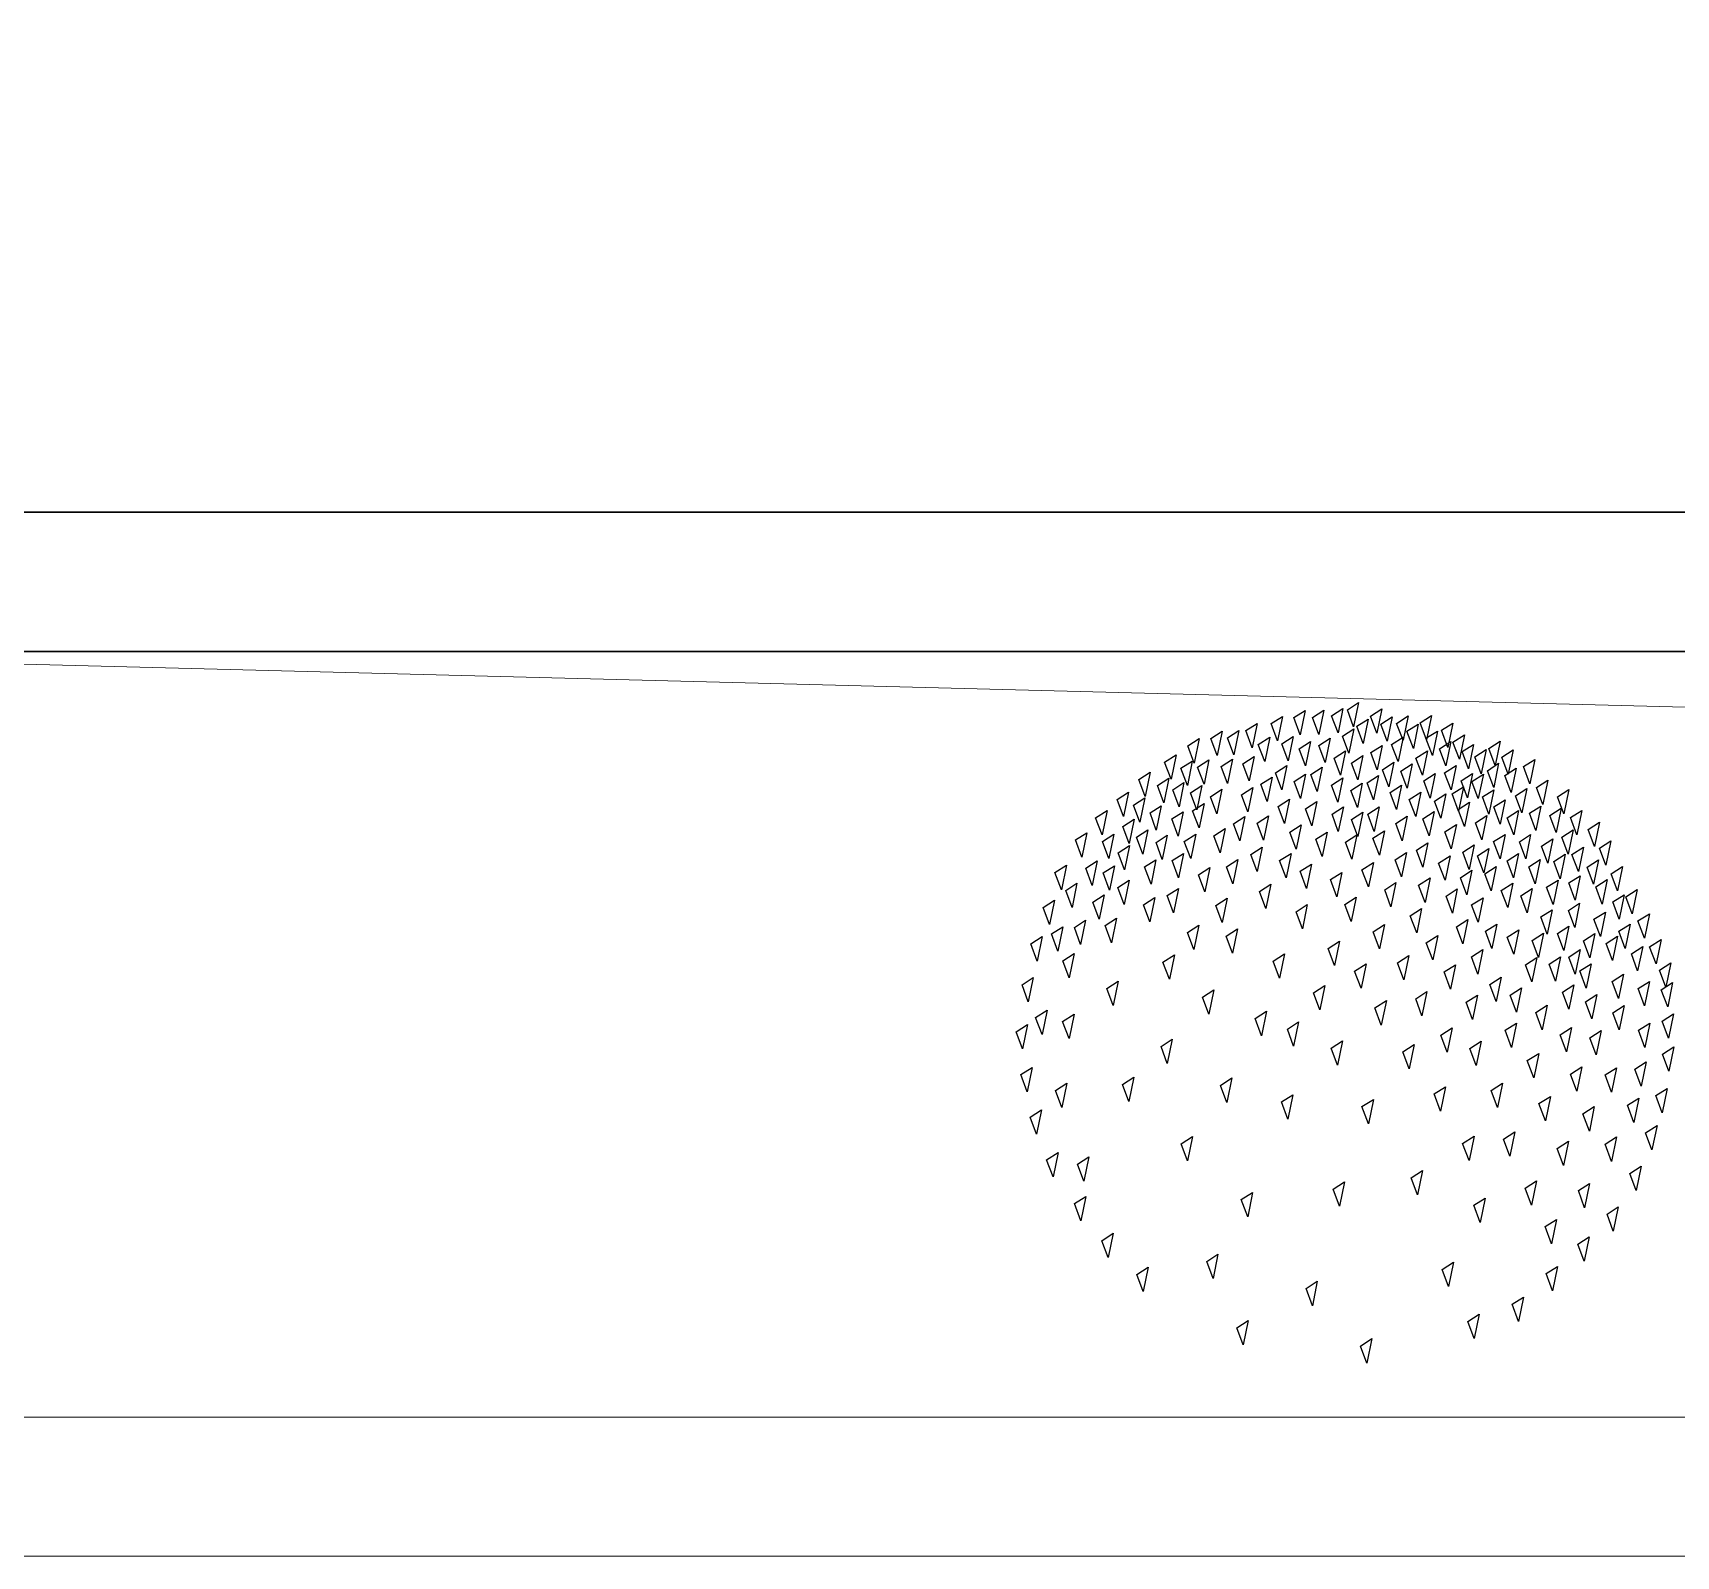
# Model space of a CAD drawing. Header units: inches. Extents: x -7543 to -822, y 102837 to 190349.
# Drawn here: x -837.16512 to -837.15331, y 102837.14409 to 102837.15503 of the extents above; entities that cross this region are included whole.
import ezdxf

# ---------------------------------------------------------------- set-up
doc = ezdxf.new("R2010")
doc.units = ezdxf.units.IN
doc.header["$MEASUREMENT"] = 0
doc.linetypes.add('DASHED2', pattern=[9.525, 6.35, -3.175])
for name, color, linetype, lineweight in [('ARSA', 7, 'Continuous', 30), ('BİTKİ', 96, 'Continuous', 25), ('ÇEKME MESAFESİ', 7, 'Continuous', 20)]:
    doc.layers.add(name, color=color, linetype=linetype, lineweight=lineweight)
doc.layers.add('BALKON', color=7, linetype='Continuous', lineweight=20, true_color=0xffaaa9)

msp = doc.modelspace()

# ---------------------------------------------------------------- linework, layer by layer
at = {"layer": 'ARSA', "color": 40}
for p, q in [((-837.183996, 102837.151588), (-837.134602, 102837.151588)), ((-837.183996, 102837.150588), (-837.135602, 102837.150588))]:
    msp.add_line(p, q, dxfattribs=at)
at = {"layer": 'BALKON'}
for p, q in [((-837.185746, 102837.145087), (-837.147621, 102837.145087)), ((-837.185746, 102837.144087), (-837.147621, 102837.144087))]:
    msp.add_line(p, q, dxfattribs=at)
at = {"layer": 'BİTKİ'}
for p, q in [((-837.156055, 102837.150112), (-837.155974, 102837.150164)), ((-837.155974, 102837.150164), (-837.15601, 102837.149989)), ((-837.155921, 102837.150112), (-837.155839, 102837.150165)), ((-837.155839, 102837.150165), (-837.155875, 102837.14999)), ((-837.155783, 102837.150124), (-837.155702, 102837.150177)), ((-837.155702, 102837.150177), (-837.155737, 102837.150002)), ((-837.155625, 102837.150046), (-837.15567, 102837.150168)), ((-837.155589, 102837.150221), (-837.155625, 102837.150046)), ((-837.155504, 102837.150123), (-837.155422, 102837.150175)), ((-837.155422, 102837.150175), (-837.155458, 102837.15)), ((-837.1564, 102837.150019), (-837.156319, 102837.150071)), ((-837.156319, 102837.150071), (-837.156354, 102837.149896)), ((-837.156218, 102837.150069), (-837.156137, 102837.150121)), ((-837.156173, 102837.149946), (-837.156218, 102837.150069)), ((-837.156137, 102837.150121), (-837.156173, 102837.149946)), ((-837.15601, 102837.149989), (-837.156055, 102837.150112)), ((-837.155875, 102837.14999), (-837.155921, 102837.150112)), ((-837.155737, 102837.150002), (-837.155783, 102837.150124)), ((-837.155602, 102837.15005), (-837.15552, 102837.150102)), ((-837.155556, 102837.149927), (-837.155602, 102837.15005)), ((-837.15552, 102837.150102), (-837.155556, 102837.149927)), ((-837.155458, 102837.15), (-837.155504, 102837.150123)), ((-837.15543, 102837.150065), (-837.155348, 102837.150118)), ((-837.155384, 102837.149943), (-837.15543, 102837.150065)), ((-837.155348, 102837.150118), (-837.155384, 102837.149943)), ((-837.155316, 102837.150071), (-837.155234, 102837.150124)), ((-837.15527, 102837.149949), (-837.155316, 102837.150071)), ((-837.155234, 102837.150124), (-837.15527, 102837.149949)), ((-837.155242, 102837.150014), (-837.155161, 102837.150066)), ((-837.155161, 102837.150066), (-837.155196, 102837.149891)), ((-837.155147, 102837.150075), (-837.155065, 102837.150127)), ((-837.155101, 102837.149952), (-837.155147, 102837.150075)), ((-837.155065, 102837.150127), (-837.155101, 102837.149952)), ((-837.154994, 102837.150021), (-837.154912, 102837.150073)), ((-837.154912, 102837.150073), (-837.154948, 102837.149898)), ((-837.156817, 102837.149909), (-837.156735, 102837.149961)), ((-837.156735, 102837.149961), (-837.156771, 102837.149786)), ((-837.156651, 102837.149963), (-837.156569, 102837.150015)), ((-837.156605, 102837.14984), (-837.156651, 102837.149963)), ((-837.156569, 102837.150015), (-837.156605, 102837.14984)), ((-837.156532, 102837.149968), (-837.15645, 102837.15002)), ((-837.156486, 102837.149845), (-837.156532, 102837.149968)), ((-837.15645, 102837.15002), (-837.156486, 102837.149845)), ((-837.156354, 102837.149896), (-837.1564, 102837.150019)), ((-837.15631, 102837.14992), (-837.156228, 102837.149972)), ((-837.156228, 102837.149972), (-837.156264, 102837.149797)), ((-837.156141, 102837.149923), (-837.156059, 102837.149976)), ((-837.156095, 102837.149801), (-837.156141, 102837.149923)), ((-837.156059, 102837.149976), (-837.156095, 102837.149801)), ((-837.156016, 102837.149889), (-837.155934, 102837.149941)), ((-837.155934, 102837.149941), (-837.15597, 102837.149766)), ((-837.155875, 102837.149913), (-837.155793, 102837.149965)), ((-837.155793, 102837.149965), (-837.155829, 102837.14979)), ((-837.155705, 102837.149979), (-837.155624, 102837.150031)), ((-837.15566, 102837.149856), (-837.155705, 102837.149979)), ((-837.155624, 102837.150031), (-837.15566, 102837.149856)), ((-837.155352, 102837.149919), (-837.15527, 102837.149972)), ((-837.15527, 102837.149972), (-837.155306, 102837.149797)), ((-837.155196, 102837.149891), (-837.155242, 102837.150014)), ((-837.155105, 102837.149964), (-837.155023, 102837.150016)), ((-837.155059, 102837.149841), (-837.155105, 102837.149964)), ((-837.155023, 102837.150016), (-837.155059, 102837.149841)), ((-837.155008, 102837.149888), (-837.154926, 102837.14994)), ((-837.154948, 102837.149898), (-837.154994, 102837.150021)), ((-837.154926, 102837.14994), (-837.154962, 102837.149765)), ((-837.154911, 102837.149936), (-837.154829, 102837.149988)), ((-837.154865, 102837.149813), (-837.154911, 102837.149936)), ((-837.154829, 102837.149988), (-837.154865, 102837.149813)), ((-837.154845, 102837.149868), (-837.154764, 102837.14992)), ((-837.154764, 102837.14992), (-837.154799, 102837.149745)), ((-837.154654, 102837.149891), (-837.154573, 102837.149943)), ((-837.154573, 102837.149943), (-837.154608, 102837.149768)), ((-837.156983, 102837.149792), (-837.156901, 102837.149845)), ((-837.156901, 102837.149845), (-837.156937, 102837.14967)), ((-837.156771, 102837.149786), (-837.156817, 102837.149909)), ((-837.156746, 102837.149757), (-837.156665, 102837.149809)), ((-837.156665, 102837.149809), (-837.1567, 102837.149634)), ((-837.156577, 102837.14976), (-837.156496, 102837.149813)), ((-837.156496, 102837.149813), (-837.156531, 102837.149638)), ((-837.156421, 102837.14978), (-837.156339, 102837.149832)), ((-837.156339, 102837.149832), (-837.156375, 102837.149657)), ((-837.156264, 102837.149797), (-837.15631, 102837.14992)), ((-837.15597, 102837.149766), (-837.156016, 102837.149889)), ((-837.155829, 102837.14979), (-837.155875, 102837.149913)), ((-837.155765, 102837.149821), (-837.155684, 102837.149873)), ((-837.15572, 102837.149698), (-837.155765, 102837.149821)), ((-837.155684, 102837.149873), (-837.15572, 102837.149698)), ((-837.155502, 102837.149861), (-837.155421, 102837.149913)), ((-837.155421, 102837.149913), (-837.155457, 102837.149738)), ((-837.155306, 102837.149797), (-837.155352, 102837.149919)), ((-837.154962, 102837.149765), (-837.155008, 102837.149888)), ((-837.154799, 102837.149745), (-837.154845, 102837.149868)), ((-837.154709, 102837.149708), (-837.154754, 102837.149831)), ((-837.154673, 102837.149883), (-837.154709, 102837.149708)), ((-837.154608, 102837.149768), (-837.154654, 102837.149891)), ((-837.154559, 102837.149827), (-837.154478, 102837.14988)), ((-837.154514, 102837.149705), (-837.154559, 102837.149827)), ((-837.154478, 102837.14988), (-837.154514, 102837.149705)), ((-837.154404, 102837.14976), (-837.154323, 102837.149812)), ((-837.154323, 102837.149812), (-837.154359, 102837.149637)), ((-837.157168, 102837.149668), (-837.157086, 102837.149721)), ((-837.157086, 102837.149721), (-837.157122, 102837.149546)), ((-837.156937, 102837.14967), (-837.156983, 102837.149792)), ((-837.156866, 102837.149748), (-837.156785, 102837.1498)), ((-837.15682, 102837.149625), (-837.156866, 102837.149748)), ((-837.156785, 102837.1498), (-837.15682, 102837.149625)), ((-837.1567, 102837.149634), (-837.156746, 102837.149757)), ((-837.156531, 102837.149638), (-837.156577, 102837.14976)), ((-837.156375, 102837.149657), (-837.156421, 102837.14978)), ((-837.156293, 102837.149633), (-837.156211, 102837.149685)), ((-837.156186, 102837.149716), (-837.156105, 102837.149768)), ((-837.156052, 102837.149654), (-837.15597, 102837.149706)), ((-837.155932, 102837.149704), (-837.15585, 102837.149757)), ((-837.155241, 102837.149605), (-837.155287, 102837.149727)), ((-837.154971, 102837.149716), (-837.154889, 102837.149768)), ((-837.154889, 102837.149768), (-837.154925, 102837.149593)), ((-837.154771, 102837.149711), (-837.154806, 102837.149536)), ((-837.154775, 102837.149654), (-837.154693, 102837.149706)), ((-837.154693, 102837.149706), (-837.154729, 102837.149531)), ((-837.154664, 102837.149731), (-837.154583, 102837.149784)), ((-837.154618, 102837.149609), (-837.154664, 102837.149731)), ((-837.154583, 102837.149784), (-837.154618, 102837.149609)), ((-837.154539, 102837.149697), (-837.154457, 102837.14975)), ((-837.154493, 102837.149575), (-837.154539, 102837.149697)), ((-837.154457, 102837.14975), (-837.154493, 102837.149575)), ((-837.154359, 102837.149637), (-837.154404, 102837.14976)), ((-837.157325, 102837.149525), (-837.157243, 102837.149577)), ((-837.157243, 102837.149577), (-837.157279, 102837.149402)), ((-837.157122, 102837.149546), (-837.157168, 102837.149668)), ((-837.157035, 102837.149624), (-837.156953, 102837.149676)), ((-837.156989, 102837.149501), (-837.157035, 102837.149624)), ((-837.156953, 102837.149676), (-837.156989, 102837.149501)), ((-837.156925, 102837.149594), (-837.156844, 102837.149646)), ((-837.156844, 102837.149646), (-837.156879, 102837.149471)), ((-837.156797, 102837.149571), (-837.156715, 102837.149624)), ((-837.156715, 102837.149624), (-837.156751, 102837.149449)), ((-837.156653, 102837.149544), (-837.156571, 102837.149597)), ((-837.156571, 102837.149597), (-837.156607, 102837.149422)), ((-837.156431, 102837.149558), (-837.156349, 102837.149611)), ((-837.155785, 102837.149627), (-837.155703, 102837.149679)), ((-837.155739, 102837.149504), (-837.155785, 102837.149627)), ((-837.155644, 102837.149588), (-837.155563, 102837.149641)), ((-837.154836, 102837.149616), (-837.154871, 102837.149441)), ((-837.154729, 102837.149531), (-837.154775, 102837.149654)), ((-837.154699, 102837.149542), (-837.154618, 102837.149594)), ((-837.154618, 102837.149594), (-837.154653, 102837.149419)), ((-837.154461, 102837.149551), (-837.15438, 102837.149604)), ((-837.15438, 102837.149604), (-837.154416, 102837.149429)), ((-837.154311, 102837.14961), (-837.154229, 102837.149662)), ((-837.154265, 102837.149487), (-837.154311, 102837.14961)), ((-837.154229, 102837.149662), (-837.154265, 102837.149487)), ((-837.154161, 102837.149544), (-837.154079, 102837.149596)), ((-837.154079, 102837.149596), (-837.154115, 102837.149421)), ((-837.157279, 102837.149402), (-837.157325, 102837.149525)), ((-837.157207, 102837.149484), (-837.157126, 102837.149537)), ((-837.157161, 102837.149361), (-837.157207, 102837.149484)), ((-837.157126, 102837.149537), (-837.157161, 102837.149361)), ((-837.157088, 102837.149427), (-837.157007, 102837.149479)), ((-837.157007, 102837.149479), (-837.157043, 102837.149304)), ((-837.156385, 102837.149436), (-837.156431, 102837.149558)), ((-837.155889, 102837.14951), (-837.155925, 102837.149335)), ((-837.155441, 102837.149471), (-837.155477, 102837.149295)), ((-837.155179, 102837.149401), (-837.155225, 102837.149524)), ((-837.154653, 102837.149419), (-837.154699, 102837.149542)), ((-837.154618, 102837.14947), (-837.154536, 102837.149522)), ((-837.154572, 102837.149347), (-837.154618, 102837.14947)), ((-837.154536, 102837.149522), (-837.154572, 102837.149347)), ((-837.154416, 102837.149429), (-837.154461, 102837.149551)), ((-837.154361, 102837.149425), (-837.15428, 102837.149477)), ((-837.15428, 102837.149477), (-837.154316, 102837.149302)), ((-837.154214, 102837.149409), (-837.154133, 102837.149462)), ((-837.154133, 102837.149462), (-837.154169, 102837.149287)), ((-837.154115, 102837.149421), (-837.154161, 102837.149544)), ((-837.157479, 102837.149392), (-837.157397, 102837.149445)), ((-837.157433, 102837.14927), (-837.157479, 102837.149392)), ((-837.157397, 102837.149445), (-837.157433, 102837.14927)), ((-837.157283, 102837.14933), (-837.157201, 102837.149383)), ((-837.157237, 102837.149208), (-837.157283, 102837.14933)), ((-837.157201, 102837.149383), (-837.157237, 102837.149208)), ((-837.157043, 102837.149304), (-837.157088, 102837.149427)), ((-837.156442, 102837.149227), (-837.156488, 102837.14935)), ((-837.156003, 102837.149342), (-837.156039, 102837.149167)), ((-837.154969, 102837.149292), (-837.154887, 102837.149344)), ((-837.154887, 102837.149344), (-837.154923, 102837.149169)), ((-837.15475, 102837.149356), (-837.154668, 102837.149409)), ((-837.154704, 102837.149234), (-837.15475, 102837.149356)), ((-837.154668, 102837.149409), (-837.154704, 102837.149234)), ((-837.154521, 102837.149393), (-837.15444, 102837.149446)), ((-837.154475, 102837.149271), (-837.154521, 102837.149393)), ((-837.15444, 102837.149446), (-837.154475, 102837.149271)), ((-837.154316, 102837.149302), (-837.154361, 102837.149425)), ((-837.154169, 102837.149287), (-837.154214, 102837.149409)), ((-837.154067, 102837.149394), (-837.153986, 102837.149446)), ((-837.154022, 102837.149271), (-837.154067, 102837.149394)), ((-837.153986, 102837.149446), (-837.154022, 102837.149271)), ((-837.153939, 102837.149309), (-837.153858, 102837.149362)), ((-837.153858, 102837.149362), (-837.153894, 102837.149187)), ((-837.157623, 102837.149233), (-837.157542, 102837.149285)), ((-837.157577, 102837.14911), (-837.157623, 102837.149233)), ((-837.157542, 102837.149285), (-837.157577, 102837.14911)), ((-837.15743, 102837.149221), (-837.157349, 102837.149274)), ((-837.157384, 102837.149099), (-837.15743, 102837.149221)), ((-837.157349, 102837.149274), (-837.157384, 102837.149099)), ((-837.157186, 102837.149254), (-837.157104, 102837.149307)), ((-837.15714, 102837.149132), (-837.157186, 102837.149254)), ((-837.157104, 102837.149307), (-837.15714, 102837.149132)), ((-837.157045, 102837.149216), (-837.156964, 102837.149268)), ((-837.157, 102837.149093), (-837.157045, 102837.149216)), ((-837.156964, 102837.149268), (-837.157, 102837.149093)), ((-837.156842, 102837.149222), (-837.15676, 102837.149275)), ((-837.156039, 102837.149167), (-837.156084, 102837.149289)), ((-837.155851, 102837.149115), (-837.155897, 102837.149238)), ((-837.155815, 102837.14929), (-837.155851, 102837.149115)), ((-837.155638, 102837.149095), (-837.155684, 102837.149217)), ((-837.155602, 102837.14927), (-837.155638, 102837.149095)), ((-837.15544, 102837.149123), (-837.155486, 102837.149246)), ((-837.155404, 102837.149299), (-837.15544, 102837.149123)), ((-837.155173, 102837.149161), (-837.155091, 102837.149213)), ((-837.155091, 102837.149213), (-837.155127, 102837.149038)), ((-837.154923, 102837.149169), (-837.154969, 102837.149292)), ((-837.154619, 102837.149221), (-837.154537, 102837.149273)), ((-837.154573, 102837.149098), (-837.154619, 102837.149221)), ((-837.154537, 102837.149273), (-837.154573, 102837.149098)), ((-837.154434, 102837.14922), (-837.154353, 102837.149273)), ((-837.154388, 102837.149098), (-837.154434, 102837.14922)), ((-837.154353, 102837.149273), (-837.154388, 102837.149098)), ((-837.154275, 102837.149189), (-837.154193, 102837.149242)), ((-837.154193, 102837.149242), (-837.154229, 102837.149066)), ((-837.154128, 102837.149253), (-837.154047, 102837.149305)), ((-837.154083, 102837.14913), (-837.154128, 102837.149253)), ((-837.154047, 102837.149305), (-837.154083, 102837.14913)), ((-837.153894, 102837.149187), (-837.153939, 102837.149309)), ((-837.153858, 102837.149175), (-837.153777, 102837.149227)), ((-837.153777, 102837.149227), (-837.153813, 102837.149052)), ((-837.157318, 102837.149141), (-837.157236, 102837.149193)), ((-837.157272, 102837.149018), (-837.157318, 102837.149141)), ((-837.157236, 102837.149193), (-837.157272, 102837.149018)), ((-837.156363, 102837.149129), (-837.156282, 102837.149181)), ((-837.156282, 102837.149181), (-837.156318, 102837.149006)), ((-837.156157, 102837.149085), (-837.156075, 102837.149137)), ((-837.156075, 102837.149137), (-837.156111, 102837.148962)), ((-837.155326, 102837.149091), (-837.155245, 102837.149143)), ((-837.155245, 102837.149143), (-837.155281, 102837.148968)), ((-837.155127, 102837.149038), (-837.155173, 102837.149161)), ((-837.155014, 102837.149067), (-837.154932, 102837.14912)), ((-837.154932, 102837.14912), (-837.154968, 102837.148945)), ((-837.154841, 102837.149145), (-837.15476, 102837.149197)), ((-837.154795, 102837.149022), (-837.154841, 102837.149145)), ((-837.15476, 102837.149197), (-837.154795, 102837.149022)), ((-837.154736, 102837.14912), (-837.154654, 102837.149173)), ((-837.15469, 102837.148997), (-837.154736, 102837.14912)), ((-837.154654, 102837.149173), (-837.15469, 102837.148997)), ((-837.154522, 102837.149082), (-837.154441, 102837.149135)), ((-837.154441, 102837.149135), (-837.154476, 102837.14896)), ((-837.154229, 102837.149066), (-837.154275, 102837.149189)), ((-837.154187, 102837.149078), (-837.154106, 102837.149131)), ((-837.154106, 102837.149131), (-837.154142, 102837.148955)), ((-837.154056, 102837.149129), (-837.153974, 102837.149182)), ((-837.15401, 102837.149007), (-837.154056, 102837.149129)), ((-837.153974, 102837.149182), (-837.15401, 102837.149007)), ((-837.153813, 102837.149052), (-837.153858, 102837.149175)), ((-837.157771, 102837.148999), (-837.157689, 102837.149051)), ((-837.157725, 102837.148876), (-837.157771, 102837.148999)), ((-837.157689, 102837.149051), (-837.157725, 102837.148876)), ((-837.15755, 102837.14903), (-837.157468, 102837.149082)), ((-837.157504, 102837.148907), (-837.15755, 102837.14903)), ((-837.157468, 102837.149082), (-837.157504, 102837.148907)), ((-837.157425, 102837.148996), (-837.157343, 102837.149048)), ((-837.157379, 102837.148873), (-837.157425, 102837.148996)), ((-837.157343, 102837.149048), (-837.157379, 102837.148873)), ((-837.156111, 102837.148962), (-837.156157, 102837.149085)), ((-837.15601, 102837.149008), (-837.155928, 102837.14906)), ((-837.155964, 102837.148885), (-837.15601, 102837.149008)), ((-837.155928, 102837.14906), (-837.155964, 102837.148885)), ((-837.155791, 102837.148948), (-837.15571, 102837.149)), ((-837.15571, 102837.149), (-837.155745, 102837.148825)), ((-837.155565, 102837.149019), (-837.155483, 102837.149071)), ((-837.155519, 102837.148896), (-837.155565, 102837.149019)), ((-837.155483, 102837.149071), (-837.155519, 102837.148896)), ((-837.155281, 102837.148968), (-837.155326, 102837.149091)), ((-837.154968, 102837.148945), (-837.155014, 102837.149067)), ((-837.154857, 102837.148962), (-837.154776, 102837.149015)), ((-837.154776, 102837.149015), (-837.154812, 102837.14884)), ((-837.154682, 102837.148989), (-837.154601, 102837.149042)), ((-837.154636, 102837.148867), (-837.154682, 102837.148989)), ((-837.154601, 102837.149042), (-837.154636, 102837.148867)), ((-837.154476, 102837.14896), (-837.154522, 102837.149082)), ((-837.154366, 102837.14904), (-837.154284, 102837.149092)), ((-837.15432, 102837.148917), (-837.154366, 102837.14904)), ((-837.154284, 102837.149092), (-837.15432, 102837.148917)), ((-837.154142, 102837.148955), (-837.154187, 102837.149078)), ((-837.154078, 102837.148924), (-837.153997, 102837.148976)), ((-837.153997, 102837.148976), (-837.154033, 102837.148801)), ((-837.153946, 102837.149037), (-837.153865, 102837.14909)), ((-837.153901, 102837.148915), (-837.153946, 102837.149037)), ((-837.153865, 102837.14909), (-837.153901, 102837.148915)), ((-837.153775, 102837.14899), (-837.153693, 102837.149043)), ((-837.153729, 102837.148868), (-837.153775, 102837.14899)), ((-837.153693, 102837.149043), (-837.153729, 102837.148868)), ((-837.157694, 102837.14887), (-837.157613, 102837.148922)), ((-837.157648, 102837.148747), (-837.157694, 102837.14887)), ((-837.157613, 102837.148922), (-837.157648, 102837.148747)), ((-837.156302, 102837.148863), (-837.15622, 102837.148915)), ((-837.156256, 102837.14874), (-837.156302, 102837.148863)), ((-837.15622, 102837.148915), (-837.156256, 102837.14874)), ((-837.155745, 102837.148825), (-837.155791, 102837.148948)), ((-837.155402, 102837.148875), (-837.155321, 102837.148927)), ((-837.155357, 102837.148752), (-837.155402, 102837.148875)), ((-837.155321, 102837.148927), (-837.155357, 102837.148752)), ((-837.155158, 102837.148908), (-837.155076, 102837.14896)), ((-837.155112, 102837.148785), (-837.155158, 102837.148908)), ((-837.155076, 102837.14896), (-837.155112, 102837.148785)), ((-837.154961, 102837.148829), (-837.15488, 102837.148881)), ((-837.15488, 102837.148881), (-837.154915, 102837.148706)), ((-837.154812, 102837.14884), (-837.154857, 102837.148962)), ((-837.154238, 102837.148893), (-837.154156, 102837.148945)), ((-837.154192, 102837.14877), (-837.154238, 102837.148893)), ((-837.154156, 102837.148945), (-837.154192, 102837.14877)), ((-837.154033, 102837.148801), (-837.154078, 102837.148924)), ((-837.153884, 102837.148896), (-837.153803, 102837.148948)), ((-837.153839, 102837.148773), (-837.153884, 102837.148896)), ((-837.153803, 102837.148948), (-837.153839, 102837.148773)), ((-837.153669, 102837.148824), (-837.153587, 102837.148877)), ((-837.153587, 102837.148877), (-837.153623, 102837.148702)), ((-837.157856, 102837.148748), (-837.157775, 102837.148801)), ((-837.157811, 102837.148626), (-837.157856, 102837.148748)), ((-837.157775, 102837.148801), (-837.157811, 102837.148626)), ((-837.157498, 102837.148787), (-837.157417, 102837.14884)), ((-837.157453, 102837.148665), (-837.157498, 102837.148787)), ((-837.157417, 102837.14884), (-837.157453, 102837.148665)), ((-837.156615, 102837.148762), (-837.156533, 102837.148814)), ((-837.156039, 102837.148717), (-837.155958, 102837.148769)), ((-837.155958, 102837.148769), (-837.155993, 102837.148594)), ((-837.155688, 102837.14877), (-837.155607, 102837.148823)), ((-837.155643, 102837.148648), (-837.155688, 102837.14877)), ((-837.155607, 102837.148823), (-837.155643, 102837.148648)), ((-837.155218, 102837.148687), (-837.155137, 102837.14874)), ((-837.155137, 102837.14874), (-837.155172, 102837.148565)), ((-837.154915, 102837.148706), (-837.154961, 102837.148829)), ((-837.154777, 102837.148766), (-837.154695, 102837.148818)), ((-837.154731, 102837.148643), (-837.154777, 102837.148766)), ((-837.154695, 102837.148818), (-837.154731, 102837.148643)), ((-837.154082, 102837.148726), (-837.154001, 102837.148778)), ((-837.154001, 102837.148778), (-837.154036, 102837.148603)), ((-837.153763, 102837.148788), (-837.153681, 102837.14884)), ((-837.153717, 102837.148665), (-837.153763, 102837.148788)), ((-837.153681, 102837.14884), (-837.153717, 102837.148665)), ((-837.153623, 102837.148702), (-837.153669, 102837.148824)), ((-837.157632, 102837.148604), (-837.157551, 102837.148657)), ((-837.157551, 102837.148657), (-837.157587, 102837.148481)), ((-837.15741, 102837.148618), (-837.157329, 102837.148671)), ((-837.157329, 102837.148671), (-837.157364, 102837.148495)), ((-837.156819, 102837.148569), (-837.156737, 102837.148621)), ((-837.156737, 102837.148621), (-837.156773, 102837.148446)), ((-837.155993, 102837.148594), (-837.156039, 102837.148717)), ((-837.155485, 102837.148573), (-837.155403, 102837.148626)), ((-837.155403, 102837.148626), (-837.155439, 102837.148451)), ((-837.155172, 102837.148565), (-837.155218, 102837.148687)), ((-837.154887, 102837.148609), (-837.154805, 102837.148662)), ((-837.154805, 102837.148662), (-837.154841, 102837.148487)), ((-837.154677, 102837.148577), (-837.154596, 102837.148629)), ((-837.154279, 102837.14868), (-837.154198, 102837.148732)), ((-837.154234, 102837.148557), (-837.154279, 102837.14868)), ((-837.154198, 102837.148732), (-837.154234, 102837.148557)), ((-837.154036, 102837.148603), (-837.154082, 102837.148726)), ((-837.153898, 102837.148663), (-837.153816, 102837.148715)), ((-837.153852, 102837.14854), (-837.153898, 102837.148663)), ((-837.153816, 102837.148715), (-837.153852, 102837.14854)), ((-837.153719, 102837.148577), (-837.153638, 102837.148629)), ((-837.153638, 102837.148629), (-837.153674, 102837.148454)), ((-837.153582, 102837.148651), (-837.1535, 102837.148703)), ((-837.153536, 102837.148528), (-837.153582, 102837.148651)), ((-837.1535, 102837.148703), (-837.153536, 102837.148528)), ((-837.157796, 102837.148558), (-837.157715, 102837.14861)), ((-837.157715, 102837.14861), (-837.157751, 102837.148435)), ((-837.157587, 102837.148481), (-837.157632, 102837.148604)), ((-837.157364, 102837.148495), (-837.15741, 102837.148618)), ((-837.155808, 102837.148454), (-837.155727, 102837.148507)), ((-837.155727, 102837.148507), (-837.155763, 102837.148332)), ((-837.155439, 102837.148451), (-837.155485, 102837.148573)), ((-837.155103, 102837.148494), (-837.155021, 102837.148546)), ((-837.155021, 102837.148546), (-837.155057, 102837.148371)), ((-837.154841, 102837.148487), (-837.154887, 102837.148609)), ((-837.154631, 102837.148454), (-837.154677, 102837.148577)), ((-837.154342, 102837.14851), (-837.154261, 102837.148563)), ((-837.154261, 102837.148563), (-837.154297, 102837.148388)), ((-837.154161, 102837.14856), (-837.154079, 102837.148613)), ((-837.154115, 102837.148438), (-837.154161, 102837.14856)), ((-837.154079, 102837.148613), (-837.154115, 102837.148438)), ((-837.153973, 102837.148509), (-837.153892, 102837.148561)), ((-837.153928, 102837.148386), (-837.153973, 102837.148509)), ((-837.153892, 102837.148561), (-837.153928, 102837.148386)), ((-837.153811, 102837.148489), (-837.153729, 102837.148542)), ((-837.153729, 102837.148542), (-837.153765, 102837.148367)), ((-837.153674, 102837.148454), (-837.153719, 102837.148577)), ((-837.153498, 102837.148466), (-837.153416, 102837.148519)), ((-837.153416, 102837.148519), (-837.153452, 102837.148344)), ((-837.157899, 102837.148363), (-837.157945, 102837.148486)), ((-837.156203, 102837.148363), (-837.156121, 102837.148415)), ((-837.156121, 102837.148415), (-837.156157, 102837.14824)), ((-837.155763, 102837.148332), (-837.155808, 102837.148454)), ((-837.15531, 102837.148351), (-837.155228, 102837.148404)), ((-837.155228, 102837.148404), (-837.155264, 102837.148229)), ((-837.155057, 102837.148371), (-837.155103, 102837.148494)), ((-837.154778, 102837.148393), (-837.154696, 102837.148445)), ((-837.154732, 102837.14827), (-837.154778, 102837.148393)), ((-837.154696, 102837.148445), (-837.154732, 102837.14827)), ((-837.154078, 102837.148392), (-837.153996, 102837.148445)), ((-837.153996, 102837.148445), (-837.154032, 102837.14827)), ((-837.153765, 102837.148367), (-837.153811, 102837.148489)), ((-837.153629, 102837.148415), (-837.153548, 102837.148467)), ((-837.153584, 102837.148292), (-837.153629, 102837.148415)), ((-837.153548, 102837.148467), (-837.153584, 102837.148292)), ((-837.153452, 102837.148344), (-837.153498, 102837.148466)), ((-837.156157, 102837.14824), (-837.156203, 102837.148363)), ((-837.155618, 102837.14829), (-837.155536, 102837.148343)), ((-837.155572, 102837.148168), (-837.155618, 102837.14829)), ((-837.155536, 102837.148343), (-837.155572, 102837.148168)), ((-837.155264, 102837.148229), (-837.15531, 102837.148351)), ((-837.154975, 102837.148285), (-837.154894, 102837.148337)), ((-837.15493, 102837.148162), (-837.154975, 102837.148285)), ((-837.154894, 102837.148337), (-837.15493, 102837.148162)), ((-837.153999, 102837.148292), (-837.153917, 102837.148344)), ((-837.153953, 102837.148169), (-837.153999, 102837.148292)), ((-837.153917, 102837.148344), (-837.153953, 102837.148169)), ((-837.153768, 102837.148216), (-837.153686, 102837.148269)), ((-837.153686, 102837.148269), (-837.153722, 102837.148094)), ((-837.153426, 102837.148297), (-837.153345, 102837.14835)), ((-837.153381, 102837.148175), (-837.153426, 102837.148297)), ((-837.153345, 102837.14835), (-837.153381, 102837.148175)), ((-837.157927, 102837.148245), (-837.157963, 102837.14807)), ((-837.155913, 102837.148134), (-837.155831, 102837.148187)), ((-837.155831, 102837.148187), (-837.155867, 102837.148012)), ((-837.153722, 102837.148094), (-837.153768, 102837.148216)), ((-837.15358, 102837.148165), (-837.153498, 102837.148217)), ((-837.153534, 102837.148042), (-837.15358, 102837.148165)), ((-837.153498, 102837.148217), (-837.153534, 102837.148042)), ((-837.153414, 102837.148157), (-837.153333, 102837.148209)), ((-837.153368, 102837.148034), (-837.153414, 102837.148157)), ((-837.153333, 102837.148209), (-837.153368, 102837.148034)), ((-837.155867, 102837.148012), (-837.155913, 102837.148134)), ((-837.155472, 102837.148026), (-837.15539, 102837.148079)), ((-837.15539, 102837.148079), (-837.155426, 102837.147903)), ((-837.155179, 102837.148092), (-837.155098, 102837.148144)), ((-837.155134, 102837.147969), (-837.155179, 102837.148092)), ((-837.155098, 102837.148144), (-837.155134, 102837.147969)), ((-837.154816, 102837.148067), (-837.154735, 102837.148119)), ((-837.154771, 102837.147944), (-837.154816, 102837.148067)), ((-837.154735, 102837.148119), (-837.154771, 102837.147944)), ((-837.153959, 102837.148069), (-837.153877, 102837.148122)), ((-837.153913, 102837.147947), (-837.153959, 102837.148069)), ((-837.153877, 102837.148122), (-837.153913, 102837.147947)), ((-837.153762, 102837.147991), (-837.153681, 102837.148043)), ((-837.153681, 102837.148043), (-837.153716, 102837.147868)), ((-837.156333, 102837.14795), (-837.156251, 102837.148002)), ((-837.156287, 102837.147827), (-837.156333, 102837.14795)), ((-837.156251, 102837.148002), (-837.156287, 102837.147827)), ((-837.156101, 102837.147874), (-837.15602, 102837.147927)), ((-837.15602, 102837.147927), (-837.156056, 102837.147752)), ((-837.155426, 102837.147903), (-837.155472, 102837.148026)), ((-837.153716, 102837.147868), (-837.153762, 102837.147991)), ((-837.153578, 102837.147866), (-837.153496, 102837.147918)), ((-837.153496, 102837.147918), (-837.153532, 102837.147743)), ((-837.153409, 102837.147931), (-837.153327, 102837.147984)), ((-837.153363, 102837.147809), (-837.153409, 102837.147931)), ((-837.153327, 102837.147984), (-837.153363, 102837.147809)), ((-837.15805, 102837.147855), (-837.157968, 102837.147907)), ((-837.157968, 102837.147907), (-837.158004, 102837.147732)), ((-837.154999, 102837.14783), (-837.154917, 102837.147883)), ((-837.153928, 102837.147812), (-837.153847, 102837.147864)), ((-837.153883, 102837.147689), (-837.153928, 102837.147812)), ((-837.153847, 102837.147864), (-837.153883, 102837.147689)), ((-837.153532, 102837.147743), (-837.153578, 102837.147866)), ((-837.15574, 102837.147616), (-837.155786, 102837.147738)), ((-837.155704, 102837.147791), (-837.15574, 102837.147616)), ((-837.154377, 102837.147648), (-837.154295, 102837.1477)), ((-837.153406, 102837.147694), (-837.153325, 102837.147747)), ((-837.153361, 102837.147571), (-837.153406, 102837.147694)), ((-837.153325, 102837.147747), (-837.153361, 102837.147571)), ((-837.154067, 102837.147551), (-837.153985, 102837.147603)), ((-837.153985, 102837.147603), (-837.154021, 102837.147428)), ((-837.153817, 102837.147545), (-837.153735, 102837.147597)), ((-837.153735, 102837.147597), (-837.153771, 102837.147422)), ((-837.153604, 102837.147586), (-837.153522, 102837.147639)), ((-837.153558, 102837.147464), (-837.153604, 102837.147586)), ((-837.153522, 102837.147639), (-837.153558, 102837.147464)), ((-837.156581, 102837.14747), (-837.1565, 102837.147523)), ((-837.156536, 102837.147348), (-837.156581, 102837.14747)), ((-837.1565, 102837.147523), (-837.156536, 102837.147348)), ((-837.154021, 102837.147428), (-837.154067, 102837.147551)), ((-837.153771, 102837.147422), (-837.153817, 102837.147545)), ((-837.153454, 102837.147396), (-837.153373, 102837.147448)), ((-837.153373, 102837.147448), (-837.153408, 102837.147273)), ((-837.156144, 102837.147351), (-837.156062, 102837.147403)), ((-837.156098, 102837.147228), (-837.156144, 102837.147351)), ((-837.156062, 102837.147403), (-837.156098, 102837.147228)), ((-837.153658, 102837.147327), (-837.153576, 102837.147379)), ((-837.153612, 102837.147204), (-837.153658, 102837.147327)), ((-837.153576, 102837.147379), (-837.153612, 102837.147204)), ((-837.153408, 102837.147273), (-837.153454, 102837.147396)), ((-837.157949, 102837.147242), (-837.157867, 102837.147294)), ((-837.157903, 102837.147119), (-837.157949, 102837.147242)), ((-837.157867, 102837.147294), (-837.157903, 102837.147119)), ((-837.153977, 102837.147265), (-837.153896, 102837.147317)), ((-837.153896, 102837.147317), (-837.153931, 102837.147142)), ((-837.153527, 102837.147129), (-837.153445, 102837.147182)), ((-837.153481, 102837.147007), (-837.153527, 102837.147129)), ((-837.153445, 102837.147182), (-837.153481, 102837.147007)), ((-837.157831, 102837.146936), (-837.157749, 102837.146988)), ((-837.157749, 102837.146988), (-837.157785, 102837.146813)), ((-837.157785, 102837.146813), (-837.157831, 102837.146936)), ((-837.15761, 102837.146904), (-837.157528, 102837.146957)), ((-837.157564, 102837.146782), (-837.15761, 102837.146904)), ((-837.157528, 102837.146957), (-837.157564, 102837.146782)), ((-837.153641, 102837.146837), (-837.153559, 102837.146889)), ((-837.153559, 102837.146889), (-837.153595, 102837.146714)), ((-837.15431, 102837.146783), (-837.154346, 102837.146608)), ((-837.15401, 102837.146714), (-837.153929, 102837.146766)), ((-837.153929, 102837.146766), (-837.153965, 102837.146591)), ((-837.153595, 102837.146714), (-837.153641, 102837.146837)), ((-837.157631, 102837.14662), (-837.15755, 102837.146672)), ((-837.157586, 102837.146497), (-837.157631, 102837.14662)), ((-837.15755, 102837.146672), (-837.157586, 102837.146497)), ((-837.156351, 102837.146701), (-837.156386, 102837.146526)), ((-837.154762, 102837.146608), (-837.15468, 102837.14666)), ((-837.15468, 102837.14666), (-837.154716, 102837.146485)), ((-837.154346, 102837.146608), (-837.154392, 102837.146731)), ((-837.154716, 102837.146485), (-837.154762, 102837.146608)), ((-837.154249, 102837.146455), (-837.154167, 102837.146507)), ((-837.154167, 102837.146507), (-837.154203, 102837.146332)), ((-837.153804, 102837.146545), (-837.153723, 102837.146598)), ((-837.153759, 102837.146423), (-837.153804, 102837.146545)), ((-837.153723, 102837.146598), (-837.153759, 102837.146423)), ((-837.157354, 102837.146407), (-837.157389, 102837.146232)), ((-837.154203, 102837.146332), (-837.154249, 102837.146455)), ((-837.154015, 102837.146329), (-837.153933, 102837.146381)), ((-837.153933, 102837.146381), (-837.153969, 102837.146206)), ((-837.157389, 102837.146232), (-837.157435, 102837.146354)), ((-837.157182, 102837.146111), (-837.157101, 102837.146163)), ((-837.157101, 102837.146163), (-837.157137, 102837.145988)), ((-837.156681, 102837.146205), (-837.1566, 102837.146258)), ((-837.156635, 102837.146083), (-837.156681, 102837.146205)), ((-837.1566, 102837.146258), (-837.156635, 102837.146083)), ((-837.154943, 102837.146024), (-837.154988, 102837.146147)), ((-837.154907, 102837.146199), (-837.154943, 102837.146024)), ((-837.154241, 102837.146117), (-837.154159, 102837.146169)), ((-837.154159, 102837.146169), (-837.154195, 102837.145994)), ((-837.157137, 102837.145988), (-837.157182, 102837.146111)), ((-837.155967, 102837.14601), (-837.155886, 102837.146063)), ((-837.155886, 102837.146063), (-837.155921, 102837.145887)), ((-837.154195, 102837.145994), (-837.154241, 102837.146117)), ((-837.155921, 102837.145887), (-837.155967, 102837.14601)), ((-837.154485, 102837.145897), (-837.154404, 102837.145949)), ((-837.154404, 102837.145949), (-837.15444, 102837.145774)), ((-837.154805, 102837.145773), (-837.154723, 102837.145825)), ((-837.154723, 102837.145825), (-837.154759, 102837.14565)), ((-837.15444, 102837.145774), (-837.154485, 102837.145897)), ((-837.156464, 102837.145728), (-837.156382, 102837.14578)), ((-837.156418, 102837.145605), (-837.156464, 102837.145728)), ((-837.156382, 102837.14578), (-837.156418, 102837.145605)), ((-837.154759, 102837.14565), (-837.154805, 102837.145773)), ((-837.155575, 102837.145597), (-837.155494, 102837.14565)), ((-837.15553, 102837.145475), (-837.155575, 102837.145597)), ((-837.155494, 102837.14565), (-837.15553, 102837.145475))]:
    msp.add_line(p, q, dxfattribs=at)
at = {"layer": 'BİTKİ', "color": 222}
for p, q in [((-837.15567, 102837.150168), (-837.155589, 102837.150221)), ((-837.15564, 102837.149786), (-837.155559, 102837.149839)), ((-837.155559, 102837.149839), (-837.155595, 102837.149664)), ((-837.155457, 102837.149738), (-837.155502, 102837.149861)), ((-837.155177, 102837.149822), (-837.155095, 102837.149874)), ((-837.155131, 102837.149699), (-837.155177, 102837.149822)), ((-837.155095, 102837.149874), (-837.155131, 102837.149699)), ((-837.154754, 102837.149831), (-837.154673, 102837.149883)), ((-837.156211, 102837.149685), (-837.156247, 102837.14951)), ((-837.15614, 102837.149593), (-837.156186, 102837.149716)), ((-837.156105, 102837.149768), (-837.15614, 102837.149593)), ((-837.15597, 102837.149706), (-837.156006, 102837.149531)), ((-837.155886, 102837.149582), (-837.155932, 102837.149704)), ((-837.15585, 102837.149757), (-837.155886, 102837.149582)), ((-837.155595, 102837.149664), (-837.15564, 102837.149786)), ((-837.155528, 102837.149644), (-837.155447, 102837.149696)), ((-837.155447, 102837.149696), (-837.155482, 102837.149521)), ((-837.155418, 102837.149738), (-837.155337, 102837.149791)), ((-837.155373, 102837.149616), (-837.155418, 102837.149738)), ((-837.155337, 102837.149791), (-837.155373, 102837.149616)), ((-837.155287, 102837.149727), (-837.155205, 102837.14978)), ((-837.155205, 102837.14978), (-837.155241, 102837.149605)), ((-837.155121, 102837.149657), (-837.15504, 102837.14971)), ((-837.15504, 102837.14971), (-837.155076, 102837.149534)), ((-837.154925, 102837.149593), (-837.154971, 102837.149716)), ((-837.154852, 102837.149658), (-837.154771, 102837.149711)), ((-837.156879, 102837.149471), (-837.156925, 102837.149594)), ((-837.156751, 102837.149449), (-837.156797, 102837.149571)), ((-837.156349, 102837.149611), (-837.156385, 102837.149436)), ((-837.156247, 102837.14951), (-837.156293, 102837.149633)), ((-837.156006, 102837.149531), (-837.156052, 102837.149654)), ((-837.155703, 102837.149679), (-837.155739, 102837.149504)), ((-837.155598, 102837.149466), (-837.155644, 102837.149588)), ((-837.155563, 102837.149641), (-837.155598, 102837.149466)), ((-837.155482, 102837.149521), (-837.155528, 102837.149644)), ((-837.155362, 102837.149574), (-837.155281, 102837.149626)), ((-837.155317, 102837.149451), (-837.155362, 102837.149574)), ((-837.155281, 102837.149626), (-837.155317, 102837.149451)), ((-837.155225, 102837.149524), (-837.155143, 102837.149576)), ((-837.155143, 102837.149576), (-837.155179, 102837.149401)), ((-837.155076, 102837.149534), (-837.155121, 102837.149657)), ((-837.154917, 102837.149564), (-837.154836, 102837.149616)), ((-837.154806, 102837.149536), (-837.154852, 102837.149658)), ((-837.156782, 102837.149443), (-837.1567, 102837.149495)), ((-837.1567, 102837.149495), (-837.156736, 102837.14932)), ((-837.156607, 102837.149422), (-837.156653, 102837.149544)), ((-837.156168, 102837.149474), (-837.156087, 102837.149527)), ((-837.156122, 102837.149351), (-837.156168, 102837.149474)), ((-837.156087, 102837.149527), (-837.156122, 102837.149351)), ((-837.155971, 102837.149458), (-837.155889, 102837.14951)), ((-837.155925, 102837.149335), (-837.155971, 102837.149458)), ((-837.15578, 102837.149418), (-837.155699, 102837.14947)), ((-837.155699, 102837.14947), (-837.155735, 102837.149295)), ((-837.155523, 102837.149418), (-837.155441, 102837.149471)), ((-837.155043, 102837.149511), (-837.154962, 102837.149564)), ((-837.154998, 102837.149389), (-837.155043, 102837.149511)), ((-837.154962, 102837.149564), (-837.154998, 102837.149389)), ((-837.154871, 102837.149441), (-837.154917, 102837.149564)), ((-837.154875, 102837.149453), (-837.154793, 102837.149505)), ((-837.154829, 102837.14933), (-837.154875, 102837.149453)), ((-837.154793, 102837.149505), (-837.154829, 102837.14933)), ((-837.156932, 102837.149384), (-837.15685, 102837.149436)), ((-837.156886, 102837.149261), (-837.156932, 102837.149384)), ((-837.15685, 102837.149436), (-837.156886, 102837.149261)), ((-837.156736, 102837.14932), (-837.156782, 102837.149443)), ((-837.156488, 102837.14935), (-837.156406, 102837.149402)), ((-837.156406, 102837.149402), (-837.156442, 102837.149227)), ((-837.156319, 102837.149353), (-837.156237, 102837.149406)), ((-837.156273, 102837.149231), (-837.156319, 102837.149353)), ((-837.156237, 102837.149406), (-837.156273, 102837.149231)), ((-837.156084, 102837.149289), (-837.156003, 102837.149342)), ((-837.155735, 102837.149295), (-837.15578, 102837.149418)), ((-837.15564, 102837.149379), (-837.155558, 102837.149432)), ((-837.155594, 102837.149257), (-837.15564, 102837.149379)), ((-837.155558, 102837.149432), (-837.155594, 102837.149257)), ((-837.155477, 102837.149295), (-837.155523, 102837.149418)), ((-837.155322, 102837.149351), (-837.155241, 102837.149403)), ((-837.155277, 102837.149228), (-837.155322, 102837.149351)), ((-837.155241, 102837.149403), (-837.155277, 102837.149228)), ((-837.155128, 102837.149385), (-837.155047, 102837.149437)), ((-837.155083, 102837.149262), (-837.155128, 102837.149385)), ((-837.155047, 102837.149437), (-837.155083, 102837.149262)), ((-837.156796, 102837.1491), (-837.156842, 102837.149222)), ((-837.15676, 102837.149275), (-837.156796, 102837.1491)), ((-837.156629, 102837.149264), (-837.156547, 102837.149316)), ((-837.156583, 102837.149141), (-837.156629, 102837.149264)), ((-837.156547, 102837.149316), (-837.156583, 102837.149141)), ((-837.155897, 102837.149238), (-837.155815, 102837.14929)), ((-837.155684, 102837.149217), (-837.155602, 102837.14927)), ((-837.155486, 102837.149246), (-837.155404, 102837.149299)), ((-837.15693, 102837.149085), (-837.156848, 102837.149137)), ((-837.156848, 102837.149137), (-837.156884, 102837.148962)), ((-837.156318, 102837.149006), (-837.156363, 102837.149129)), ((-837.157127, 102837.149039), (-837.157046, 102837.149091)), ((-837.157081, 102837.148916), (-837.157127, 102837.149039)), ((-837.157046, 102837.149091), (-837.157081, 102837.148916)), ((-837.156884, 102837.148962), (-837.15693, 102837.149085)), ((-837.156739, 102837.148983), (-837.156658, 102837.149035)), ((-837.156694, 102837.14886), (-837.156739, 102837.148983)), ((-837.156658, 102837.149035), (-837.156694, 102837.14886)), ((-837.156539, 102837.14904), (-837.156457, 102837.149092)), ((-837.156493, 102837.148917), (-837.156539, 102837.14904)), ((-837.156457, 102837.149092), (-837.156493, 102837.148917)), ((-837.157319, 102837.148892), (-837.157237, 102837.148944)), ((-837.157273, 102837.148769), (-837.157319, 102837.148892)), ((-837.157237, 102837.148944), (-837.157273, 102837.148769)), ((-837.156965, 102837.148833), (-837.156884, 102837.148885)), ((-837.156884, 102837.148885), (-837.156919, 102837.14871)), ((-837.154564, 102837.14887), (-837.154482, 102837.148922)), ((-837.154518, 102837.148747), (-837.154564, 102837.14887)), ((-837.154482, 102837.148922), (-837.154518, 102837.148747)), ((-837.154423, 102837.148831), (-837.154341, 102837.148884)), ((-837.154341, 102837.148884), (-837.154377, 102837.148709)), ((-837.157134, 102837.148767), (-837.157053, 102837.148819)), ((-837.157089, 102837.148644), (-837.157134, 102837.148767)), ((-837.157053, 102837.148819), (-837.157089, 102837.148644)), ((-837.156919, 102837.14871), (-837.156965, 102837.148833)), ((-837.156569, 102837.148639), (-837.156615, 102837.148762)), ((-837.156533, 102837.148814), (-837.156569, 102837.148639)), ((-837.154377, 102837.148709), (-837.154423, 102837.148831)), ((-837.154596, 102837.148629), (-837.154631, 102837.148454)), ((-837.157945, 102837.148486), (-837.157863, 102837.148539)), ((-837.157863, 102837.148539), (-837.157899, 102837.148363)), ((-837.157751, 102837.148435), (-837.157796, 102837.148558)), ((-837.156773, 102837.148446), (-837.156819, 102837.148569)), ((-837.15654, 102837.148542), (-837.156459, 102837.148595)), ((-837.156495, 102837.14842), (-837.15654, 102837.148542)), ((-837.156459, 102837.148595), (-837.156495, 102837.14842)), ((-837.154521, 102837.148534), (-837.154439, 102837.148587)), ((-837.154475, 102837.148412), (-837.154521, 102837.148534)), ((-837.154439, 102837.148587), (-837.154475, 102837.148412)), ((-837.154297, 102837.148388), (-837.154342, 102837.14851)), ((-837.157715, 102837.148365), (-837.157633, 102837.148418)), ((-837.157633, 102837.148418), (-837.157669, 102837.148242)), ((-837.156995, 102837.148355), (-837.156913, 102837.148408)), ((-837.156913, 102837.148408), (-837.156949, 102837.148233)), ((-837.15439, 102837.148337), (-837.154308, 102837.148389)), ((-837.154308, 102837.148389), (-837.154344, 102837.148214)), ((-837.154221, 102837.14834), (-837.154139, 102837.148393)), ((-837.154139, 102837.148393), (-837.154175, 102837.148218)), ((-837.154032, 102837.14827), (-837.154078, 102837.148392)), ((-837.157669, 102837.148242), (-837.157715, 102837.148365)), ((-837.156949, 102837.148233), (-837.156995, 102837.148355)), ((-837.154344, 102837.148214), (-837.15439, 102837.148337)), ((-837.154175, 102837.148218), (-837.154221, 102837.14834)), ((-837.158008, 102837.148192), (-837.157927, 102837.148245)), ((-837.157963, 102837.14807), (-837.158008, 102837.148192)), ((-837.157399, 102837.148167), (-837.157318, 102837.148219)), ((-837.157353, 102837.148044), (-837.157399, 102837.148167)), ((-837.157318, 102837.148219), (-837.157353, 102837.148044)), ((-837.156711, 102837.148103), (-837.156629, 102837.148156)), ((-837.156629, 102837.148156), (-837.156665, 102837.147981)), ((-837.154647, 102837.148195), (-837.154566, 102837.148248)), ((-837.154601, 102837.148072), (-837.154647, 102837.148195)), ((-837.154566, 102837.148248), (-837.154601, 102837.148072)), ((-837.1545, 102837.148118), (-837.154419, 102837.14817)), ((-837.154419, 102837.14817), (-837.154455, 102837.147995)), ((-837.154125, 102837.148139), (-837.154043, 102837.148192)), ((-837.154043, 102837.148192), (-837.154079, 102837.148017)), ((-837.156665, 102837.147981), (-837.156711, 102837.148103)), ((-837.154455, 102837.147995), (-837.1545, 102837.148118)), ((-837.154316, 102837.147993), (-837.154234, 102837.148045)), ((-837.154234, 102837.148045), (-837.15427, 102837.14787)), ((-837.154079, 102837.148017), (-837.154125, 102837.148139)), ((-837.15791, 102837.147958), (-837.157828, 102837.14801)), ((-837.157864, 102837.147835), (-837.15791, 102837.147958)), ((-837.157828, 102837.14801), (-837.157864, 102837.147835)), ((-837.157716, 102837.14793), (-837.157634, 102837.147982)), ((-837.15767, 102837.147807), (-837.157716, 102837.14793)), ((-837.157634, 102837.147982), (-837.15767, 102837.147807)), ((-837.154535, 102837.147866), (-837.154454, 102837.147918)), ((-837.154454, 102837.147918), (-837.15449, 102837.147743)), ((-837.15427, 102837.14787), (-837.154316, 102837.147993)), ((-837.158004, 102837.147732), (-837.15805, 102837.147855)), ((-837.157009, 102837.147749), (-837.156928, 102837.147801)), ((-837.156928, 102837.147801), (-837.156964, 102837.147626)), ((-837.156056, 102837.147752), (-837.156101, 102837.147874)), ((-837.154953, 102837.147708), (-837.154999, 102837.14783)), ((-837.154917, 102837.147883), (-837.154953, 102837.147708)), ((-837.15449, 102837.147743), (-837.154535, 102837.147866)), ((-837.154141, 102837.147833), (-837.15406, 102837.147885)), ((-837.154096, 102837.14771), (-837.154141, 102837.147833)), ((-837.15406, 102837.147885), (-837.154096, 102837.14771)), ((-837.156964, 102837.147626), (-837.157009, 102837.147749)), ((-837.155786, 102837.147738), (-837.155704, 102837.147791)), ((-837.155272, 102837.14771), (-837.155191, 102837.147763)), ((-837.155227, 102837.147588), (-837.155272, 102837.14771)), ((-837.155191, 102837.147763), (-837.155227, 102837.147588)), ((-837.154789, 102837.147736), (-837.154708, 102837.147788)), ((-837.154744, 102837.147613), (-837.154789, 102837.147736)), ((-837.154708, 102837.147788), (-837.154744, 102837.147613)), ((-837.154295, 102837.1477), (-837.154331, 102837.147525)), ((-837.158017, 102837.147547), (-837.157935, 102837.147599)), ((-837.157935, 102837.147599), (-837.157971, 102837.147424)), ((-837.154331, 102837.147525), (-837.154377, 102837.147648)), ((-837.157971, 102837.147424), (-837.158017, 102837.147547)), ((-837.157768, 102837.147433), (-837.157686, 102837.147486)), ((-837.157686, 102837.147486), (-837.157722, 102837.147311)), ((-837.157285, 102837.147476), (-837.157204, 102837.147528)), ((-837.15724, 102837.147353), (-837.157285, 102837.147476)), ((-837.157204, 102837.147528), (-837.15724, 102837.147353)), ((-837.155047, 102837.147408), (-837.154965, 102837.14746)), ((-837.154965, 102837.14746), (-837.155001, 102837.147285)), ((-837.154637, 102837.147433), (-837.154555, 102837.147485)), ((-837.154555, 102837.147485), (-837.154591, 102837.14731)), ((-837.157722, 102837.147311), (-837.157768, 102837.147433)), ((-837.155565, 102837.147317), (-837.155483, 102837.147369)), ((-837.155483, 102837.147369), (-837.155519, 102837.147194)), ((-837.155001, 102837.147285), (-837.155047, 102837.147408)), ((-837.154591, 102837.14731), (-837.154637, 102837.147433)), ((-837.154293, 102837.147339), (-837.154211, 102837.147391)), ((-837.154247, 102837.147216), (-837.154293, 102837.147339)), ((-837.154211, 102837.147391), (-837.154247, 102837.147216)), ((-837.155519, 102837.147194), (-837.155565, 102837.147317)), ((-837.153931, 102837.147142), (-837.153977, 102837.147265)), ((-837.156864, 102837.147049), (-837.156783, 102837.147102)), ((-837.156783, 102837.147102), (-837.156819, 102837.146927)), ((-837.154842, 102837.147053), (-837.15476, 102837.147105)), ((-837.15476, 102837.147105), (-837.154796, 102837.14693)), ((-837.154547, 102837.147084), (-837.154466, 102837.147137)), ((-837.154466, 102837.147137), (-837.154502, 102837.146962)), ((-837.153818, 102837.147047), (-837.153737, 102837.1471)), ((-837.153737, 102837.1471), (-837.153773, 102837.146924)), ((-837.156819, 102837.146927), (-837.156864, 102837.147049)), ((-837.154796, 102837.14693), (-837.154842, 102837.147053)), ((-837.154502, 102837.146962), (-837.154547, 102837.147084)), ((-837.154163, 102837.147017), (-837.154081, 102837.147069)), ((-837.154117, 102837.146894), (-837.154163, 102837.147017)), ((-837.154081, 102837.147069), (-837.154117, 102837.146894)), ((-837.153773, 102837.146924), (-837.153818, 102837.147047)), ((-837.155212, 102837.146805), (-837.15513, 102837.146858)), ((-837.15513, 102837.146858), (-837.155166, 102837.146683)), ((-837.155772, 102837.146724), (-837.15569, 102837.146777)), ((-837.15569, 102837.146777), (-837.155726, 102837.146602)), ((-837.155166, 102837.146683), (-837.155212, 102837.146805)), ((-837.154392, 102837.146731), (-837.15431, 102837.146783)), ((-837.156432, 102837.146649), (-837.156351, 102837.146701)), ((-837.156386, 102837.146526), (-837.156432, 102837.146649)), ((-837.155726, 102837.146602), (-837.155772, 102837.146724)), ((-837.153965, 102837.146591), (-837.15401, 102837.146714)), ((-837.157435, 102837.146354), (-837.157354, 102837.146407)), ((-837.153969, 102837.146206), (-837.154015, 102837.146329)), ((-837.154988, 102837.146147), (-837.154907, 102837.146199))]:
    msp.add_line(p, q, dxfattribs=at)
at = {"layer": 'ÇEKME MESAFESİ', "linetype": 'DASHED2', "ltscale": 10}
msp.add_line((-837.146416, 102837.150009), (-837.339504, 102837.155032), dxfattribs=at)

doc.saveas('drawing.dxf')
